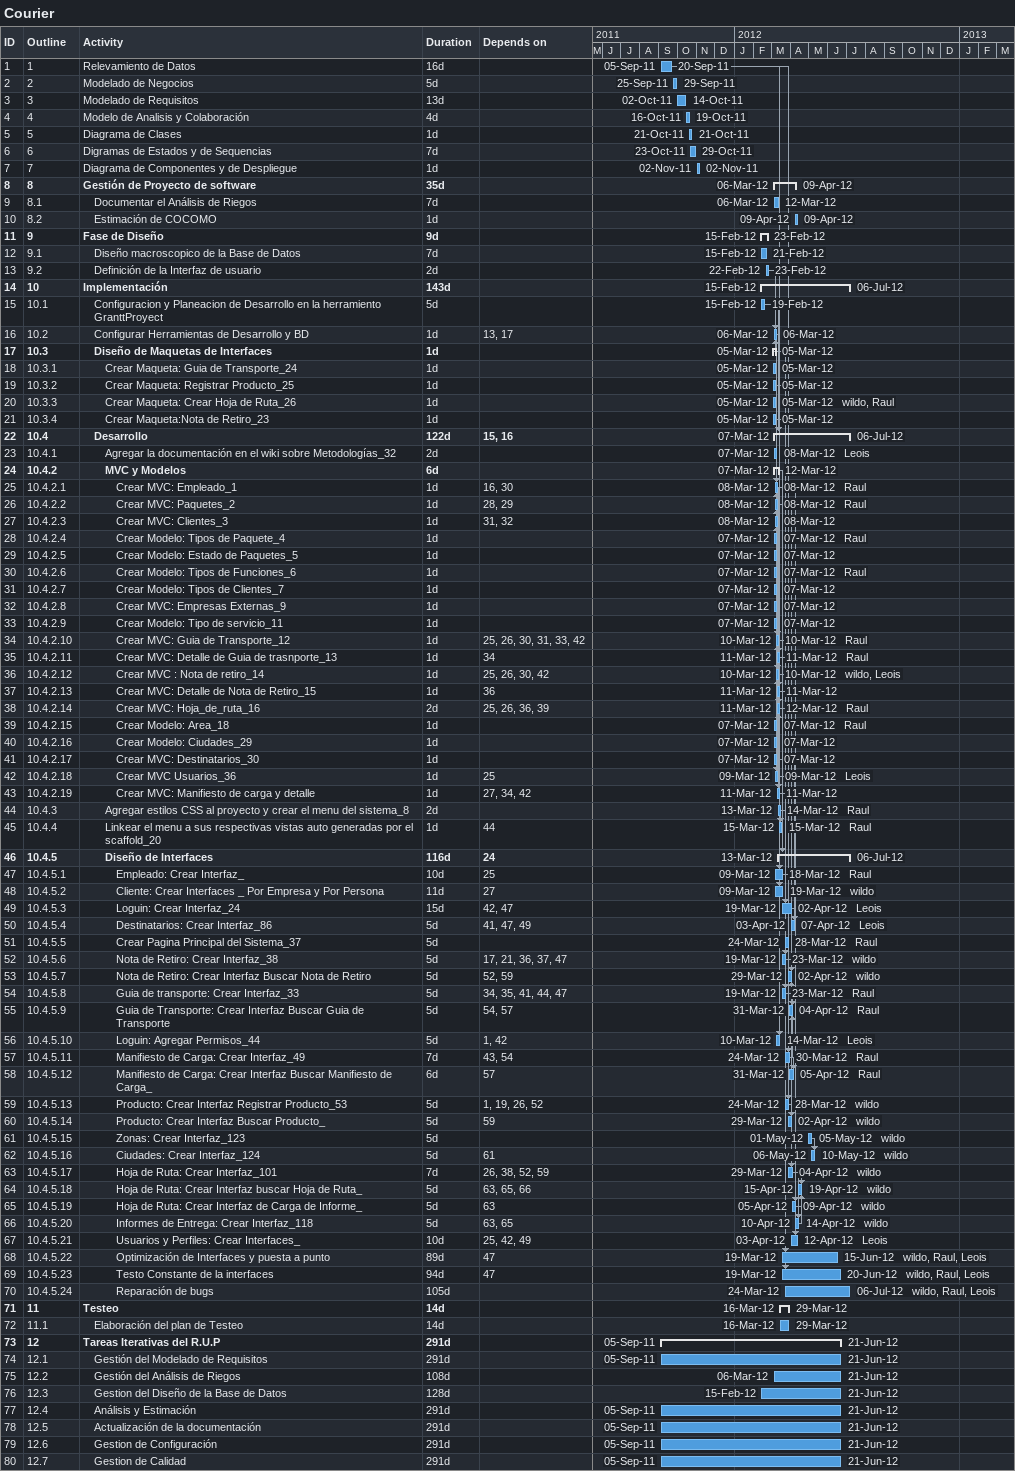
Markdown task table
Courier

| ID | WBS | Task | Duration | Start | Finish | Predecessors | Resources |
|---|---|---|---|---|---|---|---|
| 1 | 1 | Relevamiento de Datos | 16d | 2011-09-05 | 2011-09-20 |  |  |
| 2 | 2 | Modelado de Negocios | 5d | 2011-09-25 | 2011-09-29 |  |  |
| 3 | 3 | Modelado de Requisitos | 13d | 2011-10-02 | 2011-10-14 |  |  |
| 4 | 4 | Modelo de Analisis y Colaboración | 4d | 2011-10-16 | 2011-10-19 |  |  |
| 5 | 5 | Diagrama de Clases | 1d | 2011-10-21 | 2011-10-21 |  |  |
| 6 | 6 | Digramas de Estados y de Sequencias | 7d | 2011-10-23 | 2011-10-29 |  |  |
| 7 | 7 | Diagrama de Componentes y de Despliegue | 1d | 2011-11-02 | 2011-11-02 |  |  |
| 8 | 8 | **Gestión de Proyecto de software** | 35d | 2012-03-06 | 2012-04-09 |  |  |
| 9 | 8.1 | Documentar el Análisis de Riegos | 7d | 2012-03-06 | 2012-03-12 |  |  |
| 10 | 8.2 | Estimación de COCOMO | 1d | 2012-04-09 | 2012-04-09 |  |  |
| 11 | 9 | **Fase de Diseño** | 9d | 2012-02-15 | 2012-02-23 |  |  |
| 12 | 9.1 | Diseño macroscopico de la Base de Datos | 7d | 2012-02-15 | 2012-02-21 |  |  |
| 13 | 9.2 | Definición de la Interfaz de usuario | 2d | 2012-02-22 | 2012-02-23 |  |  |
| 14 | 10 | **Implementación** | 143d | 2012-02-15 | 2012-07-06 |  |  |
| 15 | 10.1 | Configuracion y Planeacion de Desarrollo en la herramiento GranttProyect | 5d | 2012-02-15 | 2012-02-19 |  |  |
| 16 | 10.2 | Configurar Herramientas de Desarrollo y BD | 1d | 2012-03-06 | 2012-03-06 | 13, 17 |  |
| 17 | 10.3 | **Diseño de Maquetas de Interfaces** | 1d | 2012-03-05 | 2012-03-05 |  |  |
| 18 | 10.3.1 | Crear Maqueta: Guia de Transporte_24 | 1d | 2012-03-05 | 2012-03-05 |  |  |
| 19 | 10.3.2 | Crear Maqueta: Registrar Producto_25 | 1d | 2012-03-05 | 2012-03-05 |  |  |
| 20 | 10.3.3 | Crear Maqueta: Crear Hoja de Ruta_26 | 1d | 2012-03-05 | 2012-03-05 |  | wildo, Raul |
| 21 | 10.3.4 | Crear Maqueta:Nota de Retiro_23 | 1d | 2012-03-05 | 2012-03-05 |  |  |
| 22 | 10.4 | **Desarrollo** | 122d | 2012-03-07 | 2012-07-06 | 15, 16 |  |
| 23 | 10.4.1 | Agregar la documentación en el wiki sobre Metodologías_32 | 2d | 2012-03-07 | 2012-03-08 |  | Leois |
| 24 | 10.4.2 | **MVC y Modelos** | 6d | 2012-03-07 | 2012-03-12 |  |  |
| 25 | 10.4.2.1 | Crear MVC: Empleado_1 | 1d | 2012-03-08 | 2012-03-08 | 16, 30 | Raul |
| 26 | 10.4.2.2 | Crear MVC: Paquetes_2 | 1d | 2012-03-08 | 2012-03-08 | 28, 29 | Raul |
| 27 | 10.4.2.3 | Crear MVC: Clientes_3 | 1d | 2012-03-08 | 2012-03-08 | 31, 32 |  |
| 28 | 10.4.2.4 | Crear Modelo: Tipos de Paquete_4 | 1d | 2012-03-07 | 2012-03-07 |  | Raul |
| 29 | 10.4.2.5 | Crear Modelo: Estado de Paquetes_5 | 1d | 2012-03-07 | 2012-03-07 |  |  |
| 30 | 10.4.2.6 | Crear Modelo: Tipos de Funciones_6 | 1d | 2012-03-07 | 2012-03-07 |  | Raul |
| 31 | 10.4.2.7 | Crear Modelo: Tipos de Clientes_7 | 1d | 2012-03-07 | 2012-03-07 |  |  |
| 32 | 10.4.2.8 | Crear MVC: Empresas Externas_9 | 1d | 2012-03-07 | 2012-03-07 |  |  |
| 33 | 10.4.2.9 | Crear Modelo: Tipo de servicio_11 | 1d | 2012-03-07 | 2012-03-07 |  |  |
| 34 | 10.4.2.10 | Crear MVC: Guia de Transporte_12 | 1d | 2012-03-10 | 2012-03-10 | 25, 26, 30, 31, 33, 42 | Raul |
| 35 | 10.4.2.11 | Crear MVC: Detalle de Guia de trasnporte_13 | 1d | 2012-03-11 | 2012-03-11 | 34 | Raul |
| 36 | 10.4.2.12 | Crear MVC : Nota de retiro_14 | 1d | 2012-03-10 | 2012-03-10 | 25, 26, 30, 42 | wildo, Leois |
| 37 | 10.4.2.13 | Crear MVC: Detalle de Nota de Retiro_15 | 1d | 2012-03-11 | 2012-03-11 | 36 |  |
| 38 | 10.4.2.14 | Crear MVC: Hoja_de_ruta_16 | 2d | 2012-03-11 | 2012-03-12 | 25, 26, 36, 39 | Raul |
| 39 | 10.4.2.15 | Crear Modelo: Area_18 | 1d | 2012-03-07 | 2012-03-07 |  | Raul |
| 40 | 10.4.2.16 | Crear Modelo: Ciudades_29 | 1d | 2012-03-07 | 2012-03-07 |  |  |
| 41 | 10.4.2.17 | Crear MVC: Destinatarios_30 | 1d | 2012-03-07 | 2012-03-07 |  |  |
| 42 | 10.4.2.18 | Crear MVC Usuarios_36 | 1d | 2012-03-09 | 2012-03-09 | 25 | Leois |
| 43 | 10.4.2.19 | Crear MVC: Manifiesto de carga y detalle | 1d | 2012-03-11 | 2012-03-11 | 27, 34, 42 |  |
| 44 | 10.4.3 | Agregar estilos CSS al proyecto y crear el menu del sistema_8 | 2d | 2012-03-13 | 2012-03-14 |  | Raul |
| 45 | 10.4.4 | Linkear el menu a sus respectivas vistas auto generadas por el scaffold_20 | 1d | 2012-03-15 | 2012-03-15 | 44 | Raul |
| 46 | 10.4.5 | **Diseño de Interfaces** | 116d | 2012-03-13 | 2012-07-06 | 24 |  |
| 47 | 10.4.5.1 | Empleado: Crear Interfaz_ | 10d | 2012-03-09 | 2012-03-18 | 25 | Raul |
| 48 | 10.4.5.2 | Cliente: Crear Interfaces _ Por Empresa y Por Persona | 11d | 2012-03-09 | 2012-03-19 | 27 | wildo |
| 49 | 10.4.5.3 | Loguin: Crear Interfaz_24 | 15d | 2012-03-19 | 2012-04-02 | 42, 47 | Leois |
| 50 | 10.4.5.4 | Destinatarios: Crear Interfaz_86 | 5d | 2012-04-03 | 2012-04-07 | 41, 47, 49 | Leois |
| 51 | 10.4.5.5 | Crear Pagina Principal del Sistema_37 | 5d | 2012-03-24 | 2012-03-28 |  | Raul |
| 52 | 10.4.5.6 | Nota de Retiro: Crear Interfaz_38 | 5d | 2012-03-19 | 2012-03-23 | 17, 21, 36, 37, 47 | wildo |
| 53 | 10.4.5.7 | Nota de Retiro: Crear Interfaz Buscar Nota de Retiro | 5d | 2012-03-29 | 2012-04-02 | 52, 59 | wildo |
| 54 | 10.4.5.8 | Guia de transporte: Crear Interfaz_33 | 5d | 2012-03-19 | 2012-03-23 | 34, 35, 41, 44, 47 | Raul |
| 55 | 10.4.5.9 | Guia de Transporte: Crear Interfaz Buscar Guia de Transporte | 5d | 2012-03-31 | 2012-04-04 | 54, 57 | Raul |
| 56 | 10.4.5.10 | Loguin: Agregar Permisos_44 | 5d | 2012-03-10 | 2012-03-14 | 1, 42 | Leois |
| 57 | 10.4.5.11 | Manifiesto de Carga: Crear Interfaz_49 | 7d | 2012-03-24 | 2012-03-30 | 43, 54 | Raul |
| 58 | 10.4.5.12 | Manifiesto de Carga: Crear Interfaz Buscar Manifiesto de Carga_ | 6d | 2012-03-31 | 2012-04-05 | 57 | Raul |
| 59 | 10.4.5.13 | Producto: Crear Interfaz Registrar Producto_53 | 5d | 2012-03-24 | 2012-03-28 | 1, 19, 26, 52 | wildo |
| 60 | 10.4.5.14 | Producto: Crear Interfaz Buscar Producto_ | 5d | 2012-03-29 | 2012-04-02 | 59 | wildo |
| 61 | 10.4.5.15 | Zonas: Crear Interfaz_123 | 5d | 2012-05-01 | 2012-05-05 |  | wildo |
| 62 | 10.4.5.16 | Ciudades: Crear Interfaz_124 | 5d | 2012-05-06 | 2012-05-10 | 61 | wildo |
| 63 | 10.4.5.17 | Hoja de Ruta: Crear Interfaz_101 | 7d | 2012-03-29 | 2012-04-04 | 26, 38, 52, 59 | wildo |
| 64 | 10.4.5.18 | Hoja de Ruta: Crear Interfaz buscar Hoja de Ruta_ | 5d | 2012-04-15 | 2012-04-19 | 63, 65, 66 | wildo |
| 65 | 10.4.5.19 | Hoja de Ruta: Crear Interfaz de Carga de Informe_ | 5d | 2012-04-05 | 2012-04-09 | 63 | wildo |
| 66 | 10.4.5.20 | Informes de Entrega: Crear Interfaz_118 | 5d | 2012-04-10 | 2012-04-14 | 63, 65 | wildo |
| 67 | 10.4.5.21 | Usuarios y Perfiles: Crear Interfaces_ | 10d | 2012-04-03 | 2012-04-12 | 25, 42, 49 | Leois |
| 68 | 10.4.5.22 | Optimización de Interfaces y puesta a punto | 89d | 2012-03-19 | 2012-06-15 | 47 | wildo, Raul, Leois |
| 69 | 10.4.5.23 | Testo Constante de la interfaces | 94d | 2012-03-19 | 2012-06-20 | 47 | wildo, Raul, Leois |
| 70 | 10.4.5.24 | Reparación de bugs | 105d | 2012-03-24 | 2012-07-06 |  | wildo, Raul, Leois |
| 71 | 11 | **Testeo** | 14d | 2012-03-16 | 2012-03-29 |  |  |
| 72 | 11.1 | Elaboración del plan de Testeo | 14d | 2012-03-16 | 2012-03-29 |  |  |
| 73 | 12 | **Tareas Iterativas del R.U.P** | 291d | 2011-09-05 | 2012-06-21 |  |  |
| 74 | 12.1 | Gestión del Modelado de Requisitos | 291d | 2011-09-05 | 2012-06-21 |  |  |
| 75 | 12.2 | Gestión del Análisis de Riegos | 108d | 2012-03-06 | 2012-06-21 |  |  |
| 76 | 12.3 | Gestion del Diseño de la Base de Datos | 128d | 2012-02-15 | 2012-06-21 |  |  |
| 77 | 12.4 | Análisis y Estimación | 291d | 2011-09-05 | 2012-06-21 |  |  |
| 78 | 12.5 | Actualización de la documentación | 291d | 2011-09-05 | 2012-06-21 |  |  |
| 79 | 12.6 | Gestion de Configuración | 291d | 2011-09-05 | 2012-06-21 |  |  |
| 80 | 12.7 | Gestion de Calidad | 291d | 2011-09-05 | 2012-06-21 |  |  |
